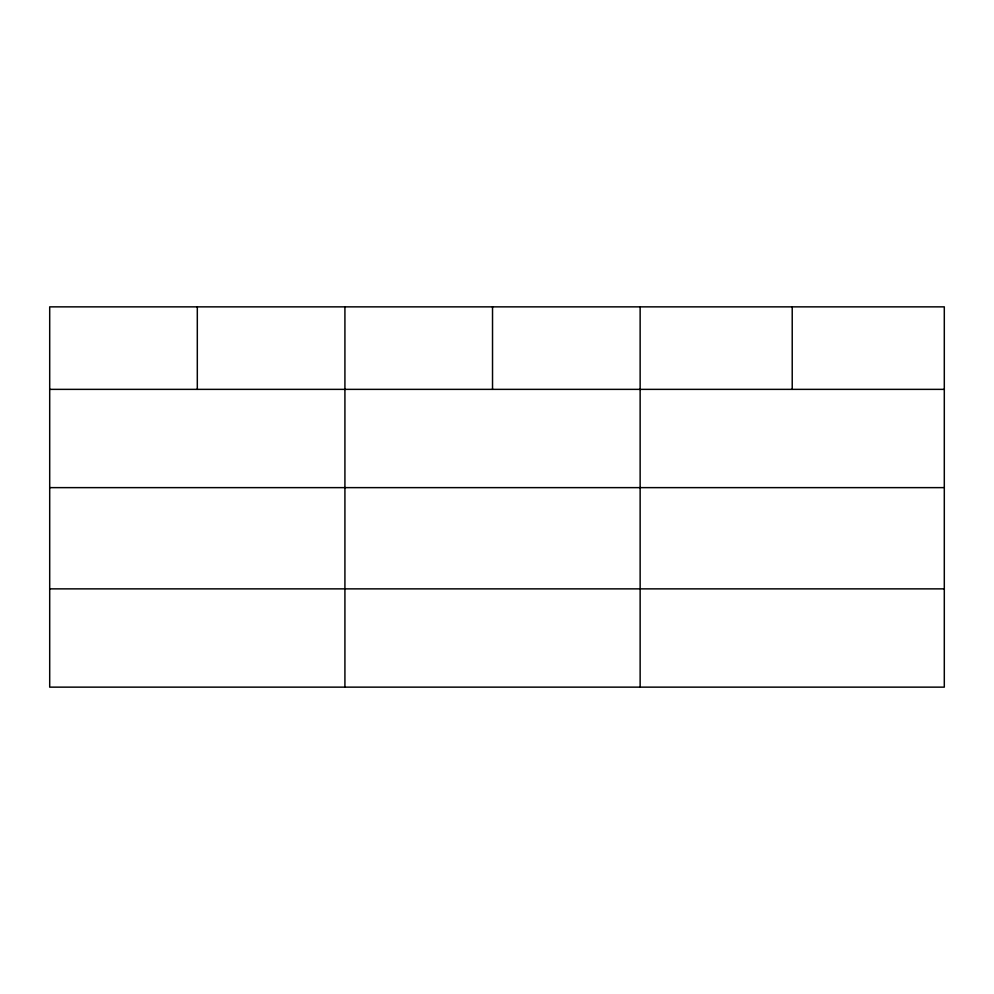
<?xml version="1.0" encoding="UTF-8"?>
<svg xmlns="http://www.w3.org/2000/svg" width="994" height="994" viewBox="0 0 994 994"><rect width="100%" height="100%" fill="white"/><g stroke="black" fill="none" stroke-linecap="round" stroke-linejoin="round"><path stroke-width="1.49" d="M944.3 487.632L944.3 306.86L49.7 306.86L49.7 687.14L944.3 687.14L944.3 487.632L49.7 487.632M49.7 389.362L944.3 389.362M49.7 588.87L944.3 588.87M792.218 306.86L792.218 389.362M640.136 306.86L640.136 687.14M492.527 306.86L492.527 389.362M344.918 306.86L344.918 687.14M197.309 306.86L197.309 389.362"/></g></svg>
